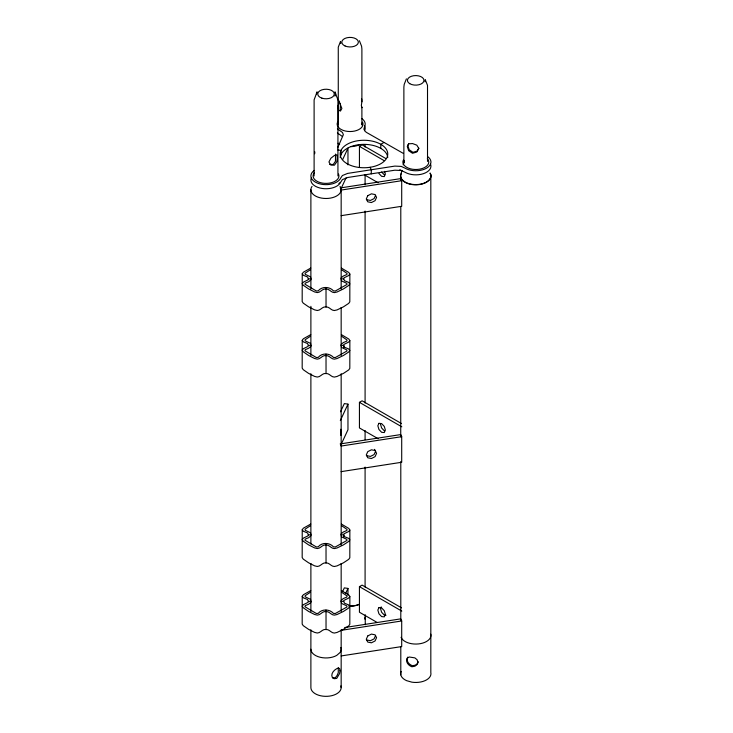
<?xml version="1.0" encoding="UTF-8"?>
<svg xmlns="http://www.w3.org/2000/svg" width="733" height="733" viewBox="0 0 733 733"><rect width="100%" height="100%" fill="white"/><g stroke="black" fill="none" stroke-linecap="round" stroke-linejoin="round"><path stroke-width="1.1" d="M365.226 614.703L365.08 619.202L364.887 618.111M338.27 99.954L338.289 99.477L341.89 108.429L340.469 111.05L338.573 110.252L338.289 106.349L338.811 101.786L338.27 99.954L338.27 47.123L340.515 41.442L340.753 43.614M359.399 40.727L361.589 46.243L361.891 48.919L361.891 101.75L361.351 105.424L361.864 107.742L361.589 106.688M314.686 153.765L314.851 151.905M340.827 435.393L340.827 429.245M424.993 81.839L425.268 79.668L427.513 85.358L427.513 161.416M340.46 103.326L340.204 109.996M401.876 170.423L401.098 173.758A15.146 8.741 0 0 0 416.069 184.826A15.146 8.741 0 0 0 430.069 173.345M403.177 164.87L404.213 160.435L403.874 163.111L403.874 87.044L404.213 84.368L406.394 78.871M337.528 126.323L338.27 123.19L338.27 105.46M310.737 268.086L303.352 272.236L302.234 273.785L303.416 275.324L307.53 276.982L308.346 278.852L308.062 279.85L303.444 282.113L302.179 283.634L303.224 285.21L308.556 288.894L314.567 291.936L317.261 292.586C320.752 292.577 322.392 288.316 326.038 289.049C329.41 288.71 331.004 292.577 334.312 292.614L337.033 292.009L343.42 288.93L348.697 285.458L349.815 283.909L348.624 282.37L344.519 280.712L343.704 278.842L343.988 277.844L348.606 275.581L349.861 274.06L348.816 272.484L341.413 268.095M310.737 334.633L303.352 338.783L302.234 340.341L303.416 341.88L307.53 343.539L308.346 345.408L308.062 346.397L303.444 348.67L302.179 350.191L303.224 351.758L308.556 355.441L314.567 358.492L317.261 359.133C320.752 359.133 322.392 354.864 326.038 355.606C329.41 355.267 331.004 359.124 334.312 359.161L337.033 358.565L343.42 355.487L348.697 352.014L349.815 350.456L348.624 348.917L344.519 347.259L343.704 345.39L343.988 344.4L348.606 342.128L349.861 340.616L348.816 339.04L341.413 334.642M310.737 524.058L303.352 528.209L302.234 529.757L303.416 531.297L307.53 532.955L308.346 534.824L308.062 535.823L303.444 538.086L302.179 539.607L303.224 541.174L308.556 544.857L314.567 547.908L317.261 548.559C320.752 548.55 322.392 544.289 326.038 545.022C329.41 544.683 331.004 548.55 334.312 548.586L337.033 547.982L343.42 544.903L348.697 541.43L349.815 539.882L348.624 538.343L344.519 536.684L343.704 534.815L343.988 533.816L348.606 531.553L349.861 530.032L348.816 528.456L341.413 524.068M310.737 590.606L303.352 594.756L302.234 596.314L303.416 597.853L307.53 599.512L308.346 601.381L308.062 602.37L303.444 604.643L302.179 606.154L303.224 607.73L308.556 611.414L314.567 614.465L317.261 615.106C320.752 615.106 322.392 610.836 326.038 611.579C329.41 611.24 331.004 615.097 334.312 615.134L337.033 614.529L343.42 611.459L348.697 607.987L349.815 606.429L348.624 604.89L344.519 603.232L343.704 601.362L343.988 600.373L348.606 598.101L349.861 596.589L348.816 595.013L341.413 590.615M407.704 657.135L407.072 659.132C407.026 662.339 409.573 664.675 412.367 665.711L415.373 665.179L417.581 663.493L418.186 661.762M316.372 94.007L317.105 91.872L314.109 99.853L314.109 175.92M334.935 96.142L335.668 94.007L334.935 91.872L337.931 99.853L337.931 175.92M381.233 606.906L380.5 608.527L381.6 612.247L384.266 615.06L386.044 615.234M375.589 195.29L374.087 198.597L370.449 200.439L366.802 199.724M375.589 451.262L374.087 454.57L370.449 456.412L366.802 455.697M375.589 635.566L374.087 638.874L370.449 640.706L366.802 640.001M337.62 147.846L343.356 134.67L342.485 132.471L339.388 130.245A15.118 8.723 0 0 1 337.409 128.834M340.515 155.836L341.468 153.774M342.714 159.482L347.964 148.167L347.964 164.861M341.285 188.161L346.058 177.881M340.515 411.799L344.336 403.581L347.964 404.14L347.964 429.74L341.285 444.134M340.332 420.595L347.964 404.14M342.897 590.963L344.336 587.875L347.964 588.434L347.964 595.114M345.582 593.583L347.964 588.434M418.781 148.158L417.288 151.016L412.972 152.336L409.17 149.724L407.805 145.363L408.712 143.686M310.334 269.771L305.056 273.244L305.23 274.325L310.581 276.863L310.884 279.823L308.74 281.664L305.212 283.149L304.974 284.221L316.317 290.955L318.195 290.854C321.943 286.191 329.621 286.493 333.469 290.864L335.329 291.001L346.993 284.45L346.81 283.369L341.468 280.84L341.166 277.871L343.31 276.029L346.837 274.545L347.066 273.473L341.734 269.79M310.334 336.328L305.056 339.8L305.23 340.882L310.581 343.411L310.884 346.37L308.74 348.212L305.212 349.696L304.974 350.777L316.317 357.502L318.195 357.402C321.943 352.738 329.621 353.04 333.469 357.42L335.329 357.548L346.993 351.006L346.81 349.925L341.468 347.387L341.166 344.428L343.31 342.586L346.837 341.102L347.066 340.02L341.734 336.337M310.334 525.744L305.056 529.217L305.23 530.298L310.581 532.827L310.884 535.796L308.74 537.637L305.212 539.112L304.974 540.194L316.317 546.928L318.195 546.827C321.943 542.163 329.621 542.466 333.469 546.836L335.329 546.965L346.993 540.423L346.81 539.341L341.468 536.803L341.166 533.844L343.31 532.002L346.837 530.518L347.066 529.446L341.734 525.763M310.334 592.301L305.056 595.773L305.23 596.854L310.581 599.383L310.884 602.343L308.74 604.184L305.212 605.669L304.974 606.75L316.317 613.475L318.195 613.374C321.943 608.711 329.621 609.013 333.469 613.393L335.329 613.521L346.993 606.97L346.81 605.889L341.468 603.36L341.166 600.4L343.31 598.559L346.837 597.074L347.066 595.993L341.734 592.31M338.875 183.626L339.855 182.801M359.436 167.518L359.436 146.371L362.102 144.841L385.741 158.493M383.918 142.495L380.794 144.291L380.794 148.387M378.155 438.746L359.436 427.944L359.436 402.344L362.102 400.814L401.51 423.564M377.174 622.482L359.436 612.238L359.436 586.647L362.102 585.108L401.51 607.859M340.167 187.969L400.731 178.605L401.702 180.703L401.702 206.294L341.138 215.667M401.702 180.703L341.138 190.067L340.488 188.674M340.167 443.941L400.731 434.577L401.702 436.676L401.702 462.266L341.138 471.64M401.702 436.676L341.138 446.04L340.488 444.647M344.647 627.549L400.731 618.872L401.702 620.97L401.702 646.57L341.138 655.943M341.138 630.343L401.702 620.97M332.892 677.943L335.402 677.622L337.07 675.533L338.27 672.757L338.279 667.882M349.861 274.06L349.815 301.822L348.697 303.38L343.42 306.852L337.033 309.931L334.312 310.526C331.004 310.49 329.41 306.632 326.038 306.971C322.392 306.229 320.752 310.499 317.261 310.499L314.567 309.857L308.556 306.806L303.224 303.123L302.179 301.556L302.234 273.785M349.861 340.616L349.815 368.378L348.697 369.936L343.42 373.399L337.033 376.478L334.312 377.083C331.004 377.046 329.41 373.189 326.038 373.528C322.392 372.785 320.752 377.046 317.261 377.055L314.567 376.405L308.556 373.363L303.224 369.679L302.179 368.103L302.234 340.341M349.861 530.032L349.815 557.795L348.697 559.352L343.42 562.825L337.033 565.894L334.312 566.499C331.004 566.462 329.41 562.605 326.038 562.944C322.392 562.202 320.752 566.472 317.261 566.472L314.567 565.83L308.556 562.779L303.224 559.096L302.179 557.52L302.234 529.757M349.861 596.589L349.815 624.351L348.697 625.9L343.42 629.372L337.033 632.451L334.312 633.055C331.004 633.019 329.41 629.161 326.038 629.5C322.392 628.758 320.752 633.019 317.261 633.028L314.567 632.377L308.556 629.335L303.224 625.652L302.179 624.076L302.234 596.314M308.346 278.852L310.884 278.852M341.166 278.852L343.704 278.842M308.346 345.408L310.884 345.399M341.166 345.399L343.704 345.39L343.704 347.634M308.346 534.824L310.884 534.815M341.166 534.815L343.704 534.815L343.704 537.051M308.346 601.381L310.884 601.372M341.166 601.372L343.704 601.362M337.785 149.963L340.982 150.457L340.982 154.553M329.584 164.375L333.249 164.476L335.467 161.242L335.54 154.058M375.058 450.52L371.42 449.805L367.783 451.638L366.271 454.955L367.783 457.795L371.42 458.51L375.058 456.668L376.57 453.361L374.59 449.366M403.287 153.38L366.637 132.517L365.061 131.308L363.916 129.155L364.677 126.333A15.118 8.723 0 0 0 361.8 118.563M359.436 146.371L384.074 160.591M399.833 169.699L401.803 170.835M364.365 174.811L378.155 182.783M359.436 402.344L401.803 426.808M359.436 586.647L401.803 611.102M342.485 136.567L339.388 134.341A15.118 8.723 0 0 1 337.409 132.93M381.6 171.971L384.266 174.784M378.943 173.51L381.609 176.323L384.275 176.589L385.375 174.142L384.55 171.357M384.266 430.757L381.6 427.944L380.5 424.233M370.128 167.28L371.274 169.744L371.274 173.84M361.69 123.199L361.891 124.986L361.891 107.256M361.726 98.909L361.891 101.75M326.02 287.593L326.038 306.971M326.02 354.14L326.038 373.528M326.02 543.565L326.038 562.944M326.02 610.113L326.038 629.5M430.821 174.711L430.821 672.573A15.146 8.741 0 0 1 411.882 682.166L406.586 680.655A15.146 8.741 0 0 1 401.18 671.455M400.795 176.992L400.795 180.419M400.795 206.706L400.731 436.804M400.795 461.588L400.795 620.466M400.795 646.625L400.795 674.855M365.254 617.03L365.254 624.763M365.089 144.758L365.089 147.049M365.089 174.481L365.089 184.762M365.089 211.058L365.089 403.068M365.089 430.5L365.089 439.644M365.089 467.077L365.089 587.087M341.166 189.746L341.166 288.93M341.166 307.466L341.166 355.478M341.166 373.757L341.166 545.205M341.166 563.494L341.166 611.496M341.166 629.784L341.166 687.609M310.884 189.746L310.884 288.93M310.884 306.321L310.884 355.478M310.884 373.757L310.884 544.06M310.884 563.494L310.884 611.496M310.884 629.784L310.884 687.609A15.146 8.741 0 0 0 327.504 696.304A15.146 8.741 0 0 0 340.872 685.905M359.427 604.304A15.146 8.741 0 0 1 349.192 606.072M430.143 173.043A15.146 8.741 0 0 1 416.298 184.588A15.146 8.741 0 0 1 401.18 173.593M430.821 634.182A15.146 8.741 0 0 1 418.506 643.922A15.146 8.741 0 0 1 401.052 637.298M340.185 157.586A23.804 13.744 0 0 1 363.971 144.364A23.804 13.744 0 0 1 387.748 157.586M430.427 163.871A15.118 8.723 0 0 1 423.381 173.684A15.118 8.723 0 0 1 405.138 172.301L401.281 170.514L394.876 170.193L347.662 177.496L342.403 179.622L340.607 182.279A15.118 8.723 0 0 1 322.099 188.454A15.118 8.723 0 0 1 311.406 177.762M427.55 156.523A15.118 8.723 0 0 1 425.946 168.517A15.118 8.723 0 0 1 405.138 168.205L401.281 166.418L394.876 166.098L347.662 173.4L342.403 175.526L340.607 178.183A15.118 8.723 0 0 1 319.13 183.699A15.118 8.723 0 0 1 314.283 170.423M427.357 158.649A12.937 7.467 0 0 1 417.169 169.46A12.937 7.467 0 0 1 403.333 160.096M338.499 173.996A12.937 7.467 0 0 1 324.664 183.351A12.937 7.467 0 0 1 314.475 172.548M364.677 125.911A15.118 8.723 0 0 1 364.677 130.428M362.569 122.136A12.937 7.467 0 0 1 350.072 131.537A12.937 7.467 0 0 1 337.583 122.136M340.011 186.393A15.146 8.741 0 0 1 326.02 198.487A15.146 8.741 0 0 1 312.029 186.393M359.298 144.841A15.146 8.741 0 0 1 351.07 146.627M339.654 144.245A15.146 8.741 0 0 1 338.069 143.228M359.298 604.313A15.146 8.741 0 0 1 349.073 606.099M340.872 647.505A15.146 8.741 0 0 1 340.011 652.553L336.731 655.394A15.146 8.741 0 0 1 320.229 657.29A15.146 8.741 0 0 1 310.884 649.209M340.039 670.658L339.626 673.471L336.731 678.391L334.23 678.712L332.397 677.649C330.18 673.462 334.642 669.229 338.399 667.946L339.626 668.652L340.039 670.658M337.354 157.119L336.832 161.681L334.45 165.172L330.876 165.127L328.934 161.984L330.876 158.246L334.45 155.442L336.832 154.81L337.354 157.119M406.586 660.094C406.421 663.2 409.115 665.766 411.882 666.764L414.887 666.233L417.086 664.547L417.911 662.137L417.086 659.727L414.887 657.877L409.188 656.997L407.209 658.197L406.586 660.094M378.943 423.326L377.834 425.763L378.943 429.483L381.609 432.296L384.275 432.562L385.375 430.115L384.275 426.404L381.609 423.592L378.943 423.326M378.943 607.63L377.834 610.067L378.943 613.778L381.609 616.59L384.275 616.856L385.375 614.419L384.275 610.708L381.609 607.895L378.943 607.63M367.783 195.674L366.271 198.982L367.783 201.822L371.42 202.537L375.058 200.695L376.57 197.388L375.058 194.547L371.42 193.833L367.783 195.674M367.783 635.942L366.271 639.249L367.783 642.099L371.42 642.804L375.058 640.972L376.57 637.655L375.058 634.815L371.42 634.1L367.783 635.942M418.754 148.304L416.802 152.033L412.523 153.279L408.684 150.741L407.273 146.472L408.684 143.86L412.523 143.549L416.802 145.161L418.754 148.304M347.14 163.725A23.804 13.744 0 0 0 386.96 157.568A23.804 13.744 0 0 0 357.805 140.736A23.804 13.744 0 0 0 347.14 163.725M321.879 98.149A8.283 4.783 0 0 0 334.303 94.007A8.283 4.783 0 0 0 321.879 89.866A8.283 4.783 0 0 0 321.879 98.149M345.041 45.968A8.283 4.783 0 0 0 358.29 42.798A8.283 4.783 0 0 0 346.911 37.759A8.283 4.783 0 0 0 345.041 45.968M409.793 83.709A8.283 4.783 0 0 0 423.674 81.629A8.283 4.783 0 0 0 413.614 75.728A8.283 4.783 0 0 0 409.793 83.709"/></g></svg>
